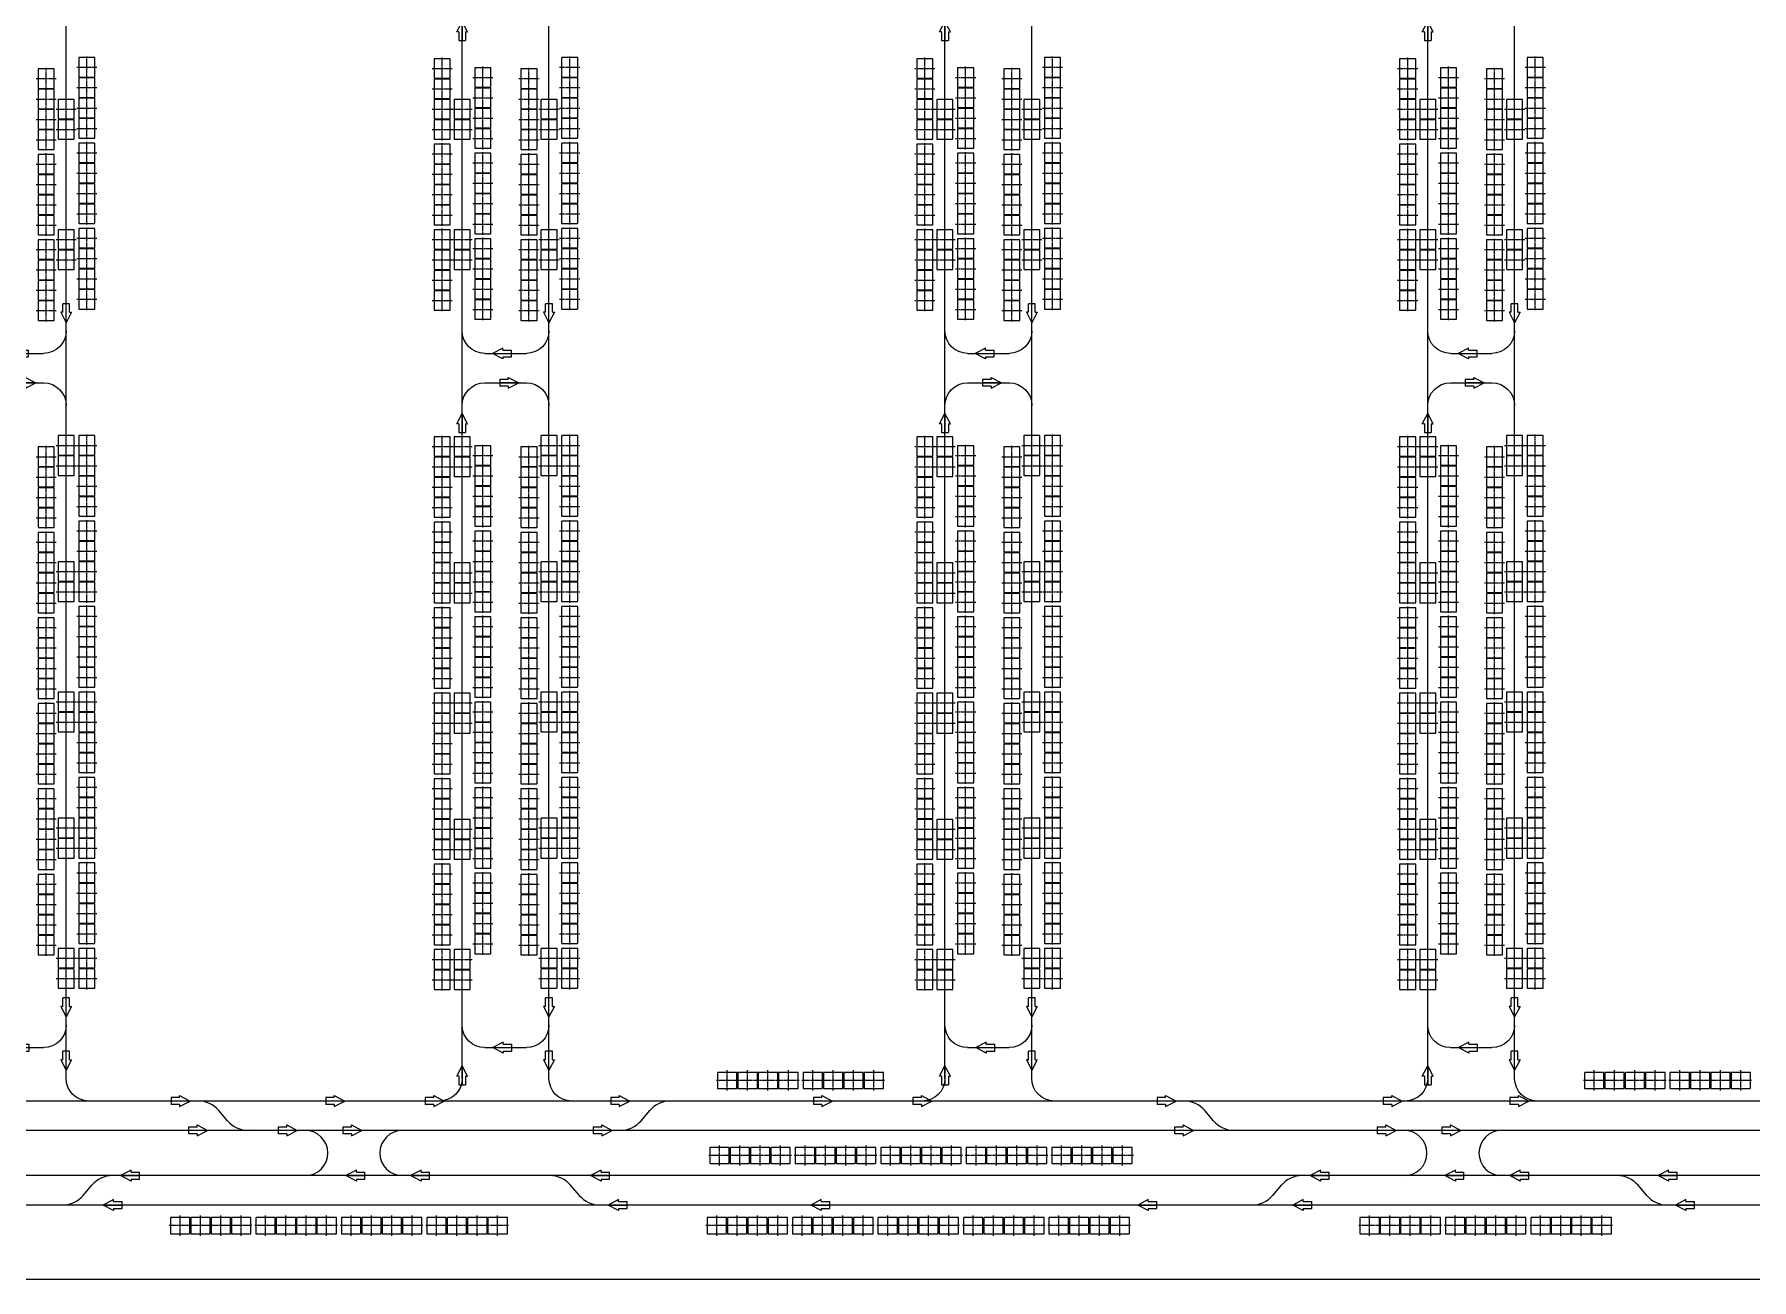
# Model space of a CAD drawing. Header units: millimetres. Extents: x -128 to 670218, y 27186 to 149492.
# Drawn here: x 561427 to 599390, y 27186 to 54722 of the extents above; entities that cross this region are included whole.
import ezdxf

# ---------------------------------------------------------------- set-up
doc = ezdxf.new("R2010")
doc.units = ezdxf.units.MM
doc.linetypes.add('AM_ISO08W050', pattern=[18, 12, -1.5, 3, -1.5])
doc.linetypes.add('XAT-M16_6F_EQ Layout_20211120$0$ACAD_ISO08W100', pattern=[36, 24, -3, 6, -3])
for name, color, linetype, lineweight in [('_CLINE', 4, 'XAT-M16_6F_EQ Layout_20211120$0$ACAD_ISO08W100', 9), ('DIRECT', 40, 'Continuous', 9), ('LINE_EQ', 4, 'AM_ISO08W050', 20), ('LINE_STB', 151, 'Continuous', 30)]:
    doc.layers.add(name, color=color, linetype=linetype, lineweight=lineweight)
doc.layers.add('Rail_H4822(Lower)', color=7, linetype='Continuous')

# ---------------------------------------------------------------- blocks, each defined once
blk = doc.blocks.new('*U3')
at = {"color": 0, "linetype": 'ByBlock'}
for p, q in [((-120, -230), (0, 0)), ((0, 0), (0, -420)), ((120, -230), (0, 0)), ((-75, -230), (-120, -230)), ((-75, -230), (-75, -420)), ((75, -230), (75, -420)), ((75, -230), (120, -230)), ((75, -420), (-75, -420))]:
    blk.add_line(p, q, dxfattribs=at)
blk = doc.blocks.new('A$C31676947')
at = {"layer": 'Rail_H4822(Lower)'}
for p, q in [((500, 47250), (500, 500)), ((2420, 47250), (2420, 500)), ((1000, 46570), (1920, 46570)), ((1000, 31870), (1920, 31870)), ((1000, 31220), (1920, 31220)), ((1000, 16520), (1920, 16520)), ((1000, 15870), (1920, 15870)), ((1000, 1180), (1920, 1180))]:
    blk.add_line(p, q, dxfattribs=at)
for centre, start, end in [((0, 47250), 0, 90), ((2920, 47250), 90, 180), ((1000, 46070), 90, 180), ((1920, 46070), 0, 90), ((1000, 32370), 180, 270), ((1920, 32370), 270, 0), ((1000, 30720), 90, 180), ((1920, 30720), 0, 90), ((0, 23700), 270, 0), ((2920, 23700), 180, 270), ((0, 21700), 0, 90), ((2920, 21700), 90, 180), ((1000, 17020), 180, 270), ((1920, 17020), 270, 0), ((1000, 15370), 90, 180), ((1920, 15370), 0, 90), ((1000, 1680), 180, 270), ((1920, 1680), 270, 0), ((0, 500), 270, 0), ((2920, 500), 180, 270)]:
    blk.add_arc(centre, 500, start, end, dxfattribs=at)
at = {"layer": 'DIRECT'}
for p, rotation in [((500, 46970), 180), ((1180, 46570), 89.99999999999999), ((500, 32550), 180), ((500, 23880), 180), ((500, 17200), 180), ((500, 1860), 180), ((1740, 1180), 270), ((500, 680), 180)]:
    blk.add_blockref('*U3', p, dxfattribs=dict(at, rotation=rotation))
for p in [(2420, 47070), (2420, 45890), (2420, 30540), (2420, 21520), (2420, 15190), (2420, 780)]:
    blk.add_blockref('*U3', p, dxfattribs=at)
at = {"layer": 'DIRECT', "lineweight": -2}
for p, rotation in [((1750, 31870), 270), ((1170, 31220), 89.99999999999999), ((1750, 16520), 270), ((1170, 15870), 89.99999999999999)]:
    blk.add_blockref('*U3', p, dxfattribs=dict(at, rotation=rotation))
blk = doc.blocks.new('*U590')
at = {"color": 0, "linetype": 'ByBlock'}
for p, q in [((-120, -230), (0, 0)), ((0, 0), (0, -420)), ((120, -230), (0, 0)), ((-75, -230), (-120, -230)), ((-75, -230), (-75, -420)), ((75, -230), (75, -420)), ((75, -230), (120, -230)), ((75, -420), (-75, -420))]:
    blk.add_line(p, q, dxfattribs=at)
blk = doc.blocks.new('*U529')
at = {"color": 0, "linetype": 'ByBlock'}
for p, q in [((-120, -230), (0, 0)), ((0, 0), (0, -420)), ((120, -230), (0, 0)), ((-75, -230), (-120, -230)), ((-75, -230), (-75, -420)), ((75, -230), (75, -420)), ((75, -230), (120, -230)), ((75, -420), (-75, -420))]:
    blk.add_line(p, q, dxfattribs=at)
blk = doc.blocks.new('*U530')
at = {"color": 0, "linetype": 'ByBlock'}
for p, q in [((-120, -230), (0, 0)), ((0, 0), (0, -420)), ((120, -230), (0, 0)), ((-75, -230), (-120, -230)), ((-75, -230), (-75, -420)), ((75, -230), (75, -420)), ((75, -230), (120, -230)), ((75, -420), (-75, -420))]:
    blk.add_line(p, q, dxfattribs=at)
blk = doc.blocks.new('*U531')
at = {"color": 0, "linetype": 'ByBlock'}
for p, q in [((-120, -230), (0, 0)), ((0, 0), (0, -420)), ((120, -230), (0, 0)), ((-75, -230), (-120, -230)), ((-75, -230), (-75, -420)), ((75, -230), (75, -420)), ((75, -230), (120, -230)), ((75, -420), (-75, -420))]:
    blk.add_line(p, q, dxfattribs=at)
blk = doc.blocks.new('*U532')
at = {"color": 0, "linetype": 'ByBlock'}
for p, q in [((-120, -230), (0, 0)), ((0, 0), (0, -420)), ((120, -230), (0, 0)), ((-75, -230), (-120, -230)), ((-75, -230), (-75, -420)), ((75, -230), (75, -420)), ((75, -230), (120, -230)), ((75, -420), (-75, -420))]:
    blk.add_line(p, q, dxfattribs=at)
blk = doc.blocks.new('*U483')
at = {"color": 0, "linetype": 'ByBlock'}
for p, q in [((-120, -230), (0, 0)), ((0, 0), (0, -420)), ((120, -230), (0, 0)), ((-75, -230), (-120, -230)), ((-75, -230), (-75, -420)), ((75, -230), (75, -420)), ((75, -230), (120, -230)), ((75, -420), (-75, -420))]:
    blk.add_line(p, q, dxfattribs=at)
blk = doc.blocks.new('*U484')
at = {"color": 0, "linetype": 'ByBlock'}
for p, q in [((-120, -230), (0, 0)), ((0, 0), (0, -420)), ((120, -230), (0, 0)), ((-75, -230), (-120, -230)), ((-75, -230), (-75, -420)), ((75, -230), (75, -420)), ((75, -230), (120, -230)), ((75, -420), (-75, -420))]:
    blk.add_line(p, q, dxfattribs=at)
blk = doc.blocks.new('*U485')
at = {"color": 0, "linetype": 'ByBlock'}
for p, q in [((-120, -230), (0, 0)), ((0, 0), (0, -420)), ((120, -230), (0, 0)), ((-75, -230), (-120, -230)), ((-75, -230), (-75, -420)), ((75, -230), (75, -420)), ((75, -230), (120, -230)), ((75, -420), (-75, -420))]:
    blk.add_line(p, q, dxfattribs=at)
blk = doc.blocks.new('*U486')
at = {"color": 0, "linetype": 'ByBlock'}
for p, q in [((-120, -230), (0, 0)), ((0, 0), (0, -420)), ((120, -230), (0, 0)), ((-75, -230), (-120, -230)), ((-75, -230), (-75, -420)), ((75, -230), (75, -420)), ((75, -230), (120, -230)), ((75, -420), (-75, -420))]:
    blk.add_line(p, q, dxfattribs=at)
blk = doc.blocks.new('*U425')
at = {"color": 0, "linetype": 'ByBlock'}
for p, q in [((-120, -230), (0, 0)), ((0, 0), (0, -420)), ((120, -230), (0, 0)), ((-75, -230), (-120, -230)), ((-75, -230), (-75, -420)), ((75, -230), (75, -420)), ((75, -230), (120, -230)), ((75, -420), (-75, -420))]:
    blk.add_line(p, q, dxfattribs=at)
blk = doc.blocks.new('*U793')
at = {"color": 0, "linetype": 'ByBlock'}
for p, q in [((-120, -230), (0, 0)), ((0, 0), (0, -420)), ((120, -230), (0, 0)), ((-75, -230), (-120, -230)), ((-75, -230), (-75, -420)), ((75, -230), (75, -420)), ((75, -230), (120, -230)), ((75, -420), (-75, -420))]:
    blk.add_line(p, q, dxfattribs=at)
blk = doc.blocks.new('*U759')
at = {"color": 0, "linetype": 'ByBlock'}
for p, q in [((-120, -230), (0, 0)), ((0, 0), (0, -420)), ((120, -230), (0, 0)), ((-75, -230), (-120, -230)), ((-75, -230), (-75, -420)), ((75, -230), (75, -420)), ((75, -230), (120, -230)), ((75, -420), (-75, -420))]:
    blk.add_line(p, q, dxfattribs=at)
blk = doc.blocks.new('*U761')
at = {"color": 0, "linetype": 'ByBlock'}
for p, q in [((-120, -230), (0, 0)), ((0, 0), (0, -420)), ((120, -230), (0, 0)), ((-75, -230), (-120, -230)), ((-75, -230), (-75, -420)), ((75, -230), (75, -420)), ((75, -230), (120, -230)), ((75, -420), (-75, -420))]:
    blk.add_line(p, q, dxfattribs=at)
blk = doc.blocks.new('*U654')
at = {"color": 0, "linetype": 'ByBlock'}
for p, q in [((-120, -230), (0, 0)), ((0, 0), (0, -420)), ((120, -230), (0, 0)), ((-75, -230), (-120, -230)), ((-75, -230), (-75, -420)), ((75, -230), (75, -420)), ((75, -230), (120, -230)), ((75, -420), (-75, -420))]:
    blk.add_line(p, q, dxfattribs=at)
blk = doc.blocks.new('*U656')
at = {"color": 0, "linetype": 'ByBlock'}
for p, q in [((-120, -230), (0, 0)), ((0, 0), (0, -420)), ((120, -230), (0, 0)), ((-75, -230), (-120, -230)), ((-75, -230), (-75, -420)), ((75, -230), (75, -420)), ((75, -230), (120, -230)), ((75, -420), (-75, -420))]:
    blk.add_line(p, q, dxfattribs=at)
blk = doc.blocks.new('*U283')
at = {"color": 0, "linetype": 'ByBlock'}
for p, q in [((-120, -230), (0, 0)), ((0, 0), (0, -420)), ((120, -230), (0, 0)), ((-75, -230), (-120, -230)), ((-75, -230), (-75, -420)), ((75, -230), (75, -420)), ((75, -230), (120, -230)), ((75, -420), (-75, -420))]:
    blk.add_line(p, q, dxfattribs=at)
blk = doc.blocks.new('*U284')
at = {"color": 0, "linetype": 'ByBlock'}
for p, q in [((-120, -230), (0, 0)), ((0, 0), (0, -420)), ((120, -230), (0, 0)), ((-75, -230), (-120, -230)), ((-75, -230), (-75, -420)), ((75, -230), (75, -420)), ((75, -230), (120, -230)), ((75, -420), (-75, -420))]:
    blk.add_line(p, q, dxfattribs=at)
blk = doc.blocks.new('*U234')
at = {"color": 0, "linetype": 'ByBlock'}
for p, q in [((-120, -230), (0, 0)), ((0, 0), (0, -420)), ((120, -230), (0, 0)), ((-75, -230), (-120, -230)), ((-75, -230), (-75, -420)), ((75, -230), (75, -420)), ((75, -230), (120, -230)), ((75, -420), (-75, -420))]:
    blk.add_line(p, q, dxfattribs=at)
blk = doc.blocks.new('*U235')
at = {"color": 0, "linetype": 'ByBlock'}
for p, q in [((-120, -230), (0, 0)), ((0, 0), (0, -420)), ((120, -230), (0, 0)), ((-75, -230), (-120, -230)), ((-75, -230), (-75, -420)), ((75, -230), (75, -420)), ((75, -230), (120, -230)), ((75, -420), (-75, -420))]:
    blk.add_line(p, q, dxfattribs=at)
blk = doc.blocks.new('*U236')
at = {"color": 0, "linetype": 'ByBlock'}
for p, q in [((-120, -230), (0, 0)), ((0, 0), (0, -420)), ((120, -230), (0, 0)), ((-75, -230), (-120, -230)), ((-75, -230), (-75, -420)), ((75, -230), (75, -420)), ((75, -230), (120, -230)), ((75, -420), (-75, -420))]:
    blk.add_line(p, q, dxfattribs=at)
blk = doc.blocks.new('*U237')
at = {"color": 0, "linetype": 'ByBlock'}
for p, q in [((-120, -230), (0, 0)), ((0, 0), (0, -420)), ((120, -230), (0, 0)), ((-75, -230), (-120, -230)), ((-75, -230), (-75, -420)), ((75, -230), (75, -420)), ((75, -230), (120, -230)), ((75, -420), (-75, -420))]:
    blk.add_line(p, q, dxfattribs=at)
blk = doc.blocks.new('*U238')
at = {"color": 0, "linetype": 'ByBlock'}
for p, q in [((-120, -230), (0, 0)), ((0, 0), (0, -420)), ((120, -230), (0, 0)), ((-75, -230), (-120, -230)), ((-75, -230), (-75, -420)), ((75, -230), (75, -420)), ((75, -230), (120, -230)), ((75, -420), (-75, -420))]:
    blk.add_line(p, q, dxfattribs=at)
blk = doc.blocks.new('*U239')
at = {"color": 0, "linetype": 'ByBlock'}
for p, q in [((-120, -230), (0, 0)), ((0, 0), (0, -420)), ((120, -230), (0, 0)), ((-75, -230), (-120, -230)), ((-75, -230), (-75, -420)), ((75, -230), (75, -420)), ((75, -230), (120, -230)), ((75, -420), (-75, -420))]:
    blk.add_line(p, q, dxfattribs=at)
blk = doc.blocks.new('*U240')
at = {"color": 0, "linetype": 'ByBlock'}
for p, q in [((-120, -230), (0, 0)), ((0, 0), (0, -420)), ((120, -230), (0, 0)), ((-75, -230), (-120, -230)), ((-75, -230), (-75, -420)), ((75, -230), (75, -420)), ((75, -230), (120, -230)), ((75, -420), (-75, -420))]:
    blk.add_line(p, q, dxfattribs=at)
blk = doc.blocks.new('*U241')
at = {"color": 0, "linetype": 'ByBlock'}
for p, q in [((-120, -230), (0, 0)), ((0, 0), (0, -420)), ((120, -230), (0, 0)), ((-75, -230), (-120, -230)), ((-75, -230), (-75, -420)), ((75, -230), (75, -420)), ((75, -230), (120, -230)), ((75, -420), (-75, -420))]:
    blk.add_line(p, q, dxfattribs=at)
blk = doc.blocks.new('*U242')
at = {"color": 0, "linetype": 'ByBlock'}
for p, q in [((-120, -230), (0, 0)), ((0, 0), (0, -420)), ((120, -230), (0, 0)), ((-75, -230), (-120, -230)), ((-75, -230), (-75, -420)), ((75, -230), (75, -420)), ((75, -230), (120, -230)), ((75, -420), (-75, -420))]:
    blk.add_line(p, q, dxfattribs=at)
blk = doc.blocks.new('*U243')
at = {"color": 0, "linetype": 'ByBlock'}
for p, q in [((-120, -230), (0, 0)), ((0, 0), (0, -420)), ((120, -230), (0, 0)), ((-75, -230), (-120, -230)), ((-75, -230), (-75, -420)), ((75, -230), (75, -420)), ((75, -230), (120, -230)), ((75, -420), (-75, -420))]:
    blk.add_line(p, q, dxfattribs=at)
blk = doc.blocks.new('*U244')
at = {"color": 0, "linetype": 'ByBlock'}
for p, q in [((-120, -230), (0, 0)), ((0, 0), (0, -420)), ((120, -230), (0, 0)), ((-75, -230), (-120, -230)), ((-75, -230), (-75, -420)), ((75, -230), (75, -420)), ((75, -230), (120, -230)), ((75, -420), (-75, -420))]:
    blk.add_line(p, q, dxfattribs=at)
blk = doc.blocks.new('*U245')
at = {"color": 0, "linetype": 'ByBlock'}
for p, q in [((-120, -230), (0, 0)), ((0, 0), (0, -420)), ((120, -230), (0, 0)), ((-75, -230), (-120, -230)), ((-75, -230), (-75, -420)), ((75, -230), (75, -420)), ((75, -230), (120, -230)), ((75, -420), (-75, -420))]:
    blk.add_line(p, q, dxfattribs=at)
blk = doc.blocks.new('*U43')
at = {"color": 0, "linetype": 'ByBlock'}
for p, q in [((-120, -230), (0, 0)), ((0, 0), (0, -420)), ((120, -230), (0, 0)), ((-75, -230), (-120, -230)), ((-75, -230), (-75, -420)), ((75, -230), (75, -420)), ((75, -230), (120, -230)), ((75, -420), (-75, -420))]:
    blk.add_line(p, q, dxfattribs=at)
blk = doc.blocks.new('XAT-M16_6F_EQ Layout_20211120$0$EG-12_FOUP_(01)-pv')
at = {"layer": '_CLINE'}
for p, q in [((0, 211), (0, -235)), ((-239, -12), (239, -12))]:
    blk.add_line(p, q, dxfattribs=at)
at = {"layer": 'LINE_EQ'}
blk.add_lwpolyline([(-215, 166), (-215, -190), (215, -190), (215, 166)], close=True, dxfattribs=at)

msp = doc.modelspace()

# ---------------------------------------------------------------- linework, layer by layer
msp.add_lwpolyline([(545048, 79986), (609326, 79986), (609326, 27186), (545048, 27186)], close=True)
at = {"layer": 'Rail_H4822(Lower)'}
for p, q in [((667388, 31136), (472028, 31136)), ((565698, 30698), (565506, 30925)), ((574839, 30698), (575031, 30925)), ((587494, 30698), (587302, 30925)), ((668038, 30486), (471361, 30486)), ((665226, 29486), (471361, 29486)), ((562506, 29048), (562698, 29275)), ((573475, 29048), (573283, 29275)), ((588802, 29048), (588994, 29275)), ((597071, 29048), (596879, 29275)), ((669038, 28836), (475728, 28836))]:
    msp.add_line(p, q, dxfattribs=at)
for centre, radius, start, end in [((565048, 30536), 600, 40.3016, 90), ((575488, 30536), 600, 90, 139.6984), ((586844, 30536), 600, 40.3016, 90), ((566155, 31086), 600, 220.3016, 270), ((567415, 29986), 500, 270, 90), ((569565, 29986), 500, 90, 270), ((574381, 31086), 600, 270, 319.6984), ((587951, 31086), 600, 220.3016, 270), ((591711, 29986), 500, 270, 90), ((593861, 29986), 500, 90, 270), ((563155, 28886), 600, 90, 139.6984), ((572825, 28886), 600, 40.3016, 90), ((589451, 28886), 600, 90, 139.6984), ((596421, 28886), 600, 40.3016, 90), ((562048, 29437), 600, 270, 319.6984), ((573932, 29437), 600, 220.3016, 270), ((588344, 29437), 600, 270, 319.6984), ((597528, 29437), 600, 220.3016, 270)]:
    msp.add_arc(centre, radius, start, end, dxfattribs=at)

# ---------------------------------------------------------------- block references
at = {"layer": 'LINE_EQ', "rotation": 89.99999999999999}
for p in [(562119, 53067), (570872, 53067), (572792, 53067), (581545, 53067), (583465, 53067), (592218, 53067), (594138, 53067), (562119, 52617), (570872, 52617), (572792, 52617), (581545, 52617), (583465, 52617), (592218, 52617), (594138, 52617), (562119, 50187), (570872, 50187), (572792, 50187), (581545, 50187), (583465, 50187), (592218, 50187), (594138, 50187), (562119, 49737), (570872, 49737), (572792, 49737), (581545, 49737), (583465, 49737), (592218, 49737), (594138, 49737), (562119, 45634), (570872, 45608), (572792, 45634), (581545, 45608), (583465, 45634), (592218, 45608), (594138, 45634), (562119, 45184), (570872, 45158), (572792, 45184), (581545, 45158), (583465, 45184), (592218, 45158), (594138, 45184), (562119, 42844), (570872, 42818), (572792, 42844), (581545, 42818), (583465, 42844), (592218, 42818), (594138, 42844), (562119, 42394), (570872, 42368), (572792, 42394), (581545, 42368), (583465, 42394), (592218, 42368), (594138, 42394), (562119, 39964), (570872, 39938), (572792, 39964), (581545, 39938), (583465, 39964), (592218, 39938), (594138, 39964), (562119, 39514), (570872, 39488), (572792, 39514), (581545, 39488), (583465, 39514), (592218, 39488), (594138, 39514), (562119, 37174), (570872, 37148), (572792, 37174), (581545, 37148), (583465, 37174), (592218, 37148), (594138, 37174), (562119, 36724), (570872, 36698), (572792, 36724), (581545, 36698), (583465, 36724), (592218, 36698), (594138, 36724), (562119, 34294), (570872, 34268), (572792, 34294), (581545, 34268), (583465, 34294), (592218, 34268), (594138, 34294), (562119, 33844), (570872, 33818), (572792, 33844), (581545, 33818), (583465, 33844), (592218, 33818), (594138, 33844)]:
    msp.add_blockref('XAT-M16_6F_EQ Layout_20211120$0$EG-12_FOUP_(01)-pv', p, dxfattribs=at)
at = {"layer": 'LINE_STB'}
for p, rotation in [((561676, 53742), 89.99999999999999), ((562576, 53993), 89.99999999999999), ((570429, 53967), 89.99999999999999), ((571329, 53768), 89.99999999999999), ((572349, 53742), 89.99999999999999), ((573249, 53993), 89.99999999999999), ((581102, 53967), 89.99999999999999), ((582002, 53768), 89.99999999999999), ((583022, 53742), 89.99999999999999), ((583922, 53993), 89.99999999999999), ((591775, 53967), 89.99999999999999), ((592675, 53768), 89.99999999999999), ((593695, 53742), 89.99999999999999), ((594595, 53993), 89.99999999999999), ((561676, 53292), 89.99999999999999), ((562576, 53543), 89.99999999999999), ((570429, 53517), 89.99999999999999), ((571329, 53318), 89.99999999999999), ((572349, 53292), 89.99999999999999), ((573249, 53543), 89.99999999999999), ((581102, 53517), 89.99999999999999), ((582002, 53318), 89.99999999999999), ((583022, 53292), 89.99999999999999), ((583922, 53543), 89.99999999999999), ((591775, 53517), 89.99999999999999), ((592675, 53318), 89.99999999999999), ((593695, 53292), 89.99999999999999), ((594595, 53543), 89.99999999999999), ((562576, 53093), 89.99999999999999), ((570429, 53067), 89.99999999999999), ((573249, 53093), 89.99999999999999), ((581102, 53067), 89.99999999999999), ((583922, 53093), 89.99999999999999), ((591775, 53067), 89.99999999999999), ((594595, 53093), 89.99999999999999), ((561676, 52842), 89.99999999999999), ((562576, 52643), 89.99999999999999), ((570429, 52617), 89.99999999999999), ((571329, 52868), 89.99999999999999), ((572349, 52842), 89.99999999999999), ((573249, 52643), 89.99999999999999), ((581102, 52617), 89.99999999999999), ((582002, 52868), 89.99999999999999), ((583022, 52842), 89.99999999999999), ((583922, 52643), 89.99999999999999), ((591775, 52617), 89.99999999999999), ((592675, 52868), 89.99999999999999), ((593695, 52842), 89.99999999999999), ((594595, 52643), 89.99999999999999), ((561676, 52392), 89.99999999999999), ((571329, 52418), 89.99999999999999), ((572349, 52392), 89.99999999999999), ((582002, 52418), 89.99999999999999), ((583022, 52392), 89.99999999999999), ((592675, 52418), 89.99999999999999), ((593695, 52392), 89.99999999999999), ((561676, 51852), 89.99999999999999), ((562576, 52103), 89.99999999999999), ((570429, 52077), 89.99999999999999), ((571329, 51878), 89.99999999999999), ((572349, 51852), 89.99999999999999), ((573249, 52103), 89.99999999999999), ((581102, 52077), 89.99999999999999), ((582002, 51878), 89.99999999999999), ((583022, 51852), 89.99999999999999), ((583922, 52103), 89.99999999999999), ((591775, 52077), 89.99999999999999), ((592675, 51878), 89.99999999999999), ((593695, 51852), 89.99999999999999), ((594595, 52103), 89.99999999999999), ((561676, 51402), 89.99999999999999), ((562576, 51653), 89.99999999999999), ((570429, 51627), 89.99999999999999), ((571329, 51428), 89.99999999999999), ((572349, 51402), 89.99999999999999), ((573249, 51653), 89.99999999999999), ((581102, 51627), 89.99999999999999), ((582002, 51428), 89.99999999999999), ((583022, 51402), 89.99999999999999), ((583922, 51653), 89.99999999999999), ((591775, 51627), 89.99999999999999), ((592675, 51428), 89.99999999999999), ((593695, 51402), 89.99999999999999), ((594595, 51653), 89.99999999999999), ((562576, 51203), 89.99999999999999), ((570429, 51177), 89.99999999999999), ((573249, 51203), 89.99999999999999), ((581102, 51177), 89.99999999999999), ((583922, 51203), 89.99999999999999), ((591775, 51177), 89.99999999999999), ((594595, 51203), 89.99999999999999), ((561676, 50952), 89.99999999999999), ((562576, 50753), 89.99999999999999), ((570429, 50727), 89.99999999999999), ((571329, 50978), 89.99999999999999), ((572349, 50952), 89.99999999999999), ((573249, 50753), 89.99999999999999), ((581102, 50727), 89.99999999999999), ((582002, 50978), 89.99999999999999), ((583022, 50952), 89.99999999999999), ((583922, 50753), 89.99999999999999), ((591775, 50727), 89.99999999999999), ((592675, 50978), 89.99999999999999), ((593695, 50952), 89.99999999999999), ((594595, 50753), 89.99999999999999), ((561676, 50502), 89.99999999999999), ((571329, 50528), 89.99999999999999), ((572349, 50502), 89.99999999999999), ((582002, 50528), 89.99999999999999), ((583022, 50502), 89.99999999999999), ((592675, 50528), 89.99999999999999), ((593695, 50502), 89.99999999999999), ((561676, 49962), 89.99999999999999), ((562576, 50213), 89.99999999999999), ((570429, 50187), 89.99999999999999), ((571329, 49988), 89.99999999999999), ((572349, 49962), 89.99999999999999), ((573249, 50213), 89.99999999999999), ((581102, 50187), 89.99999999999999), ((582002, 49988), 89.99999999999999), ((583022, 49962), 89.99999999999999), ((583922, 50213), 89.99999999999999), ((591775, 50187), 89.99999999999999), ((592675, 49988), 89.99999999999999), ((593695, 49962), 89.99999999999999), ((594595, 50213), 89.99999999999999), ((561676, 49512), 89.99999999999999), ((562576, 49763), 89.99999999999999), ((570429, 49737), 89.99999999999999), ((571329, 49538), 89.99999999999999), ((572349, 49512), 89.99999999999999), ((573249, 49763), 89.99999999999999), ((581102, 49737), 89.99999999999999), ((582002, 49538), 89.99999999999999), ((583022, 49512), 89.99999999999999), ((583922, 49763), 89.99999999999999), ((591775, 49737), 89.99999999999999), ((592675, 49538), 89.99999999999999), ((593695, 49512), 89.99999999999999), ((594595, 49763), 89.99999999999999), ((562576, 49313), 89.99999999999999), ((570429, 49287), 89.99999999999999), ((573249, 49313), 89.99999999999999), ((581102, 49287), 89.99999999999999), ((583922, 49313), 89.99999999999999), ((591775, 49287), 89.99999999999999), ((594595, 49313), 89.99999999999999), ((561676, 49062), 89.99999999999999), ((562576, 48863), 89.99999999999999), ((570429, 48837), 89.99999999999999), ((571329, 49088), 89.99999999999999), ((572349, 49062), 89.99999999999999), ((573249, 48863), 89.99999999999999), ((581102, 48837), 89.99999999999999), ((582002, 49088), 89.99999999999999), ((583022, 49062), 89.99999999999999), ((583922, 48863), 89.99999999999999), ((591775, 48837), 89.99999999999999), ((592675, 49088), 89.99999999999999), ((593695, 49062), 89.99999999999999), ((594595, 48863), 89.99999999999999), ((561676, 48612), 89.99999999999999), ((571329, 48638), 89.99999999999999), ((572349, 48612), 89.99999999999999), ((582002, 48638), 89.99999999999999), ((583022, 48612), 89.99999999999999), ((592675, 48638), 89.99999999999999), ((593695, 48612), 89.99999999999999), ((561676, 45383), 89.99999999999999), ((562576, 45634), 89.99999999999999), ((570429, 45608), 89.99999999999999), ((571329, 45409), 89.99999999999999), ((572349, 45383), 89.99999999999999), ((573249, 45634), 89.99999999999999), ((581102, 45608), 89.99999999999999), ((582002, 45409), 89.99999999999999), ((583022, 45383), 89.99999999999999), ((583922, 45634), 89.99999999999999), ((591775, 45608), 89.99999999999999), ((592675, 45409), 89.99999999999999), ((593695, 45383), 89.99999999999999), ((594595, 45634), 89.99999999999999), ((562576, 45184), 89.99999999999999), ((570429, 45158), 89.99999999999999), ((571329, 44959), 89.99999999999999), ((573249, 45184), 89.99999999999999), ((581102, 45158), 89.99999999999999), ((582002, 44959), 89.99999999999999), ((583922, 45184), 89.99999999999999), ((591775, 45158), 89.99999999999999), ((592675, 44959), 89.99999999999999), ((594595, 45184), 89.99999999999999), ((561676, 44933), 89.99999999999999), ((562576, 44734), 89.99999999999999), ((570429, 44708), 89.99999999999999), ((572349, 44933), 89.99999999999999), ((573249, 44734), 89.99999999999999), ((581102, 44708), 89.99999999999999), ((583022, 44933), 89.99999999999999), ((583922, 44734), 89.99999999999999), ((591775, 44708), 89.99999999999999), ((593695, 44933), 89.99999999999999), ((594595, 44734), 89.99999999999999), ((561676, 44483), 89.99999999999999), ((562576, 44284), 89.99999999999999), ((570429, 44258), 89.99999999999999), ((571329, 44509), 89.99999999999999), ((572349, 44483), 89.99999999999999), ((573249, 44284), 89.99999999999999), ((581102, 44258), 89.99999999999999), ((582002, 44509), 89.99999999999999), ((583022, 44483), 89.99999999999999), ((583922, 44284), 89.99999999999999), ((591775, 44258), 89.99999999999999), ((592675, 44509), 89.99999999999999), ((593695, 44483), 89.99999999999999), ((594595, 44284), 89.99999999999999), ((561676, 44033), 89.99999999999999), ((571329, 44059), 89.99999999999999), ((572349, 44033), 89.99999999999999), ((582002, 44059), 89.99999999999999), ((583022, 44033), 89.99999999999999), ((592675, 44059), 89.99999999999999), ((593695, 44033), 89.99999999999999), ((561676, 43493), 89.99999999999999), ((562576, 43744), 89.99999999999999), ((570429, 43718), 89.99999999999999), ((571329, 43519), 89.99999999999999), ((572349, 43493), 89.99999999999999), ((573249, 43744), 89.99999999999999), ((581102, 43718), 89.99999999999999), ((582002, 43519), 89.99999999999999), ((583022, 43493), 89.99999999999999), ((583922, 43744), 89.99999999999999), ((591775, 43718), 89.99999999999999), ((592675, 43519), 89.99999999999999), ((593695, 43493), 89.99999999999999), ((594595, 43744), 89.99999999999999), ((561676, 43043), 89.99999999999999), ((562576, 43294), 89.99999999999999), ((570429, 43268), 89.99999999999999), ((571329, 43069), 89.99999999999999), ((572349, 43043), 89.99999999999999), ((573249, 43294), 89.99999999999999), ((581102, 43268), 89.99999999999999), ((582002, 43069), 89.99999999999999), ((583022, 43043), 89.99999999999999), ((583922, 43294), 89.99999999999999), ((591775, 43268), 89.99999999999999), ((592675, 43069), 89.99999999999999), ((593695, 43043), 89.99999999999999), ((594595, 43294), 89.99999999999999), ((562576, 42844), 89.99999999999999), ((570429, 42818), 89.99999999999999), ((573249, 42844), 89.99999999999999), ((581102, 42818), 89.99999999999999), ((583922, 42844), 89.99999999999999), ((591775, 42818), 89.99999999999999), ((594595, 42844), 89.99999999999999), ((561676, 42593), 89.99999999999999), ((562576, 42394), 89.99999999999999), ((570429, 42368), 89.99999999999999), ((571329, 42619), 89.99999999999999), ((572349, 42593), 89.99999999999999), ((573249, 42394), 89.99999999999999), ((581102, 42368), 89.99999999999999), ((582002, 42619), 89.99999999999999), ((583022, 42593), 89.99999999999999), ((583922, 42394), 89.99999999999999), ((591775, 42368), 89.99999999999999), ((592675, 42619), 89.99999999999999), ((593695, 42593), 89.99999999999999), ((594595, 42394), 89.99999999999999), ((561676, 42143), 89.99999999999999), ((571329, 42169), 89.99999999999999), ((572349, 42143), 89.99999999999999), ((582002, 42169), 89.99999999999999), ((583022, 42143), 89.99999999999999), ((592675, 42169), 89.99999999999999), ((593695, 42143), 89.99999999999999), ((561676, 41603), 89.99999999999999), ((562576, 41854), 89.99999999999999), ((570429, 41828), 89.99999999999999), ((571329, 41629), 89.99999999999999), ((572349, 41603), 89.99999999999999), ((573249, 41854), 89.99999999999999), ((581102, 41828), 89.99999999999999), ((582002, 41629), 89.99999999999999), ((583022, 41603), 89.99999999999999), ((583922, 41854), 89.99999999999999), ((591775, 41828), 89.99999999999999), ((592675, 41629), 89.99999999999999), ((593695, 41603), 89.99999999999999), ((594595, 41854), 89.99999999999999), ((561676, 41153), 89.99999999999999), ((562576, 41404), 89.99999999999999), ((570429, 41378), 89.99999999999999), ((571329, 41179), 89.99999999999999), ((572349, 41153), 89.99999999999999), ((573249, 41404), 89.99999999999999), ((581102, 41378), 89.99999999999999), ((582002, 41179), 89.99999999999999), ((583022, 41153), 89.99999999999999), ((583922, 41404), 89.99999999999999), ((591775, 41378), 89.99999999999999), ((592675, 41179), 89.99999999999999), ((593695, 41153), 89.99999999999999), ((594595, 41404), 89.99999999999999), ((562576, 40954), 89.99999999999999), ((570429, 40928), 89.99999999999999), ((573249, 40954), 89.99999999999999), ((581102, 40928), 89.99999999999999), ((583922, 40954), 89.99999999999999), ((591775, 40928), 89.99999999999999), ((594595, 40954), 89.99999999999999), ((561676, 40703), 89.99999999999999), ((562576, 40504), 89.99999999999999), ((570429, 40478), 89.99999999999999), ((571329, 40729), 89.99999999999999), ((572349, 40703), 89.99999999999999), ((573249, 40504), 89.99999999999999), ((581102, 40478), 89.99999999999999), ((582002, 40729), 89.99999999999999), ((583022, 40703), 89.99999999999999), ((583922, 40504), 89.99999999999999), ((591775, 40478), 89.99999999999999), ((592675, 40729), 89.99999999999999), ((593695, 40703), 89.99999999999999), ((594595, 40504), 89.99999999999999), ((561676, 40253), 89.99999999999999), ((571329, 40279), 89.99999999999999), ((572349, 40253), 89.99999999999999), ((582002, 40279), 89.99999999999999), ((583022, 40253), 89.99999999999999), ((592675, 40279), 89.99999999999999), ((593695, 40253), 89.99999999999999), ((561676, 39713), 89.99999999999999), ((562576, 39964), 89.99999999999999), ((570429, 39938), 89.99999999999999), ((571329, 39739), 89.99999999999999), ((572349, 39713), 89.99999999999999), ((573249, 39964), 89.99999999999999), ((581102, 39938), 89.99999999999999), ((582002, 39739), 89.99999999999999), ((583022, 39713), 89.99999999999999), ((583922, 39964), 89.99999999999999), ((591775, 39938), 89.99999999999999), ((592675, 39739), 89.99999999999999), ((593695, 39713), 89.99999999999999), ((594595, 39964), 89.99999999999999), ((561676, 39263), 89.99999999999999), ((562576, 39514), 89.99999999999999), ((570429, 39488), 89.99999999999999), ((571329, 39289), 89.99999999999999), ((572349, 39263), 89.99999999999999), ((573249, 39514), 89.99999999999999), ((581102, 39488), 89.99999999999999), ((582002, 39289), 89.99999999999999), ((583022, 39263), 89.99999999999999), ((583922, 39514), 89.99999999999999), ((591775, 39488), 89.99999999999999), ((592675, 39289), 89.99999999999999), ((593695, 39263), 89.99999999999999), ((594595, 39514), 89.99999999999999), ((562576, 39064), 89.99999999999999), ((570429, 39038), 89.99999999999999), ((573249, 39064), 89.99999999999999), ((581102, 39038), 89.99999999999999), ((583922, 39064), 89.99999999999999), ((591775, 39038), 89.99999999999999), ((594595, 39064), 89.99999999999999), ((561676, 38813), 89.99999999999999), ((562576, 38614), 89.99999999999999), ((570429, 38588), 89.99999999999999), ((571329, 38839), 89.99999999999999), ((572349, 38813), 89.99999999999999), ((573249, 38614), 89.99999999999999), ((581102, 38588), 89.99999999999999), ((582002, 38839), 89.99999999999999), ((583022, 38813), 89.99999999999999), ((583922, 38614), 89.99999999999999), ((591775, 38588), 89.99999999999999), ((592675, 38839), 89.99999999999999), ((593695, 38813), 89.99999999999999), ((594595, 38614), 89.99999999999999), ((561676, 38363), 89.99999999999999), ((571329, 38389), 89.99999999999999), ((572349, 38363), 89.99999999999999), ((582002, 38389), 89.99999999999999), ((583022, 38363), 89.99999999999999), ((592675, 38389), 89.99999999999999), ((593695, 38363), 89.99999999999999), ((561676, 37823), 89.99999999999999), ((562576, 38074), 89.99999999999999), ((570429, 38048), 89.99999999999999), ((571329, 37849), 89.99999999999999), ((572349, 37823), 89.99999999999999), ((573249, 38074), 89.99999999999999), ((581102, 38048), 89.99999999999999), ((582002, 37849), 89.99999999999999), ((583022, 37823), 89.99999999999999), ((583922, 38074), 89.99999999999999), ((591775, 38048), 89.99999999999999), ((592675, 37849), 89.99999999999999), ((593695, 37823), 89.99999999999999), ((594595, 38074), 89.99999999999999), ((561676, 37373), 89.99999999999999), ((562576, 37624), 89.99999999999999), ((570429, 37598), 89.99999999999999), ((571329, 37399), 89.99999999999999), ((572349, 37373), 89.99999999999999), ((573249, 37624), 89.99999999999999), ((581102, 37598), 89.99999999999999), ((582002, 37399), 89.99999999999999), ((583022, 37373), 89.99999999999999), ((583922, 37624), 89.99999999999999), ((591775, 37598), 89.99999999999999), ((592675, 37399), 89.99999999999999), ((593695, 37373), 89.99999999999999), ((594595, 37624), 89.99999999999999), ((562576, 37174), 89.99999999999999), ((570429, 37148), 89.99999999999999), ((573249, 37174), 89.99999999999999), ((581102, 37148), 89.99999999999999), ((583922, 37174), 89.99999999999999), ((591775, 37148), 89.99999999999999), ((594595, 37174), 89.99999999999999), ((561676, 36923), 89.99999999999999), ((562576, 36724), 89.99999999999999), ((570429, 36698), 89.99999999999999), ((571329, 36949), 89.99999999999999), ((572349, 36923), 89.99999999999999), ((573249, 36724), 89.99999999999999), ((581102, 36698), 89.99999999999999), ((582002, 36949), 89.99999999999999), ((583022, 36923), 89.99999999999999), ((583922, 36724), 89.99999999999999), ((591775, 36698), 89.99999999999999), ((592675, 36949), 89.99999999999999), ((593695, 36923), 89.99999999999999), ((594595, 36724), 89.99999999999999), ((561676, 36473), 89.99999999999999), ((571329, 36499), 89.99999999999999), ((572349, 36473), 89.99999999999999), ((582002, 36499), 89.99999999999999), ((583022, 36473), 89.99999999999999), ((592675, 36499), 89.99999999999999), ((593695, 36473), 89.99999999999999), ((561676, 35933), 89.99999999999999), ((562576, 36184), 89.99999999999999), ((570429, 36158), 89.99999999999999), ((571329, 35959), 89.99999999999999), ((572349, 35933), 89.99999999999999), ((573249, 36184), 89.99999999999999), ((581102, 36158), 89.99999999999999), ((582002, 35959), 89.99999999999999), ((583022, 35933), 89.99999999999999), ((583922, 36184), 89.99999999999999), ((591775, 36158), 89.99999999999999), ((592675, 35959), 89.99999999999999), ((593695, 35933), 89.99999999999999), ((594595, 36184), 89.99999999999999), ((561676, 35483), 89.99999999999999), ((562576, 35734), 89.99999999999999), ((570429, 35708), 89.99999999999999), ((571329, 35509), 89.99999999999999), ((572349, 35483), 89.99999999999999), ((573249, 35734), 89.99999999999999), ((581102, 35708), 89.99999999999999), ((582002, 35509), 89.99999999999999), ((583022, 35483), 89.99999999999999), ((583922, 35734), 89.99999999999999), ((591775, 35708), 89.99999999999999), ((592675, 35509), 89.99999999999999), ((593695, 35483), 89.99999999999999), ((594595, 35734), 89.99999999999999), ((562576, 35284), 89.99999999999999), ((570429, 35258), 89.99999999999999), ((573249, 35284), 89.99999999999999), ((581102, 35258), 89.99999999999999), ((583922, 35284), 89.99999999999999), ((591775, 35258), 89.99999999999999), ((594595, 35284), 89.99999999999999), ((561676, 35033), 89.99999999999999), ((562576, 34834), 89.99999999999999), ((570429, 34808), 89.99999999999999), ((571329, 35059), 89.99999999999999), ((572349, 35033), 89.99999999999999), ((573249, 34834), 89.99999999999999), ((581102, 34808), 89.99999999999999), ((582002, 35059), 89.99999999999999), ((583022, 35033), 89.99999999999999), ((583922, 34834), 89.99999999999999), ((591775, 34808), 89.99999999999999), ((592675, 35059), 89.99999999999999), ((593695, 35033), 89.99999999999999), ((594595, 34834), 89.99999999999999), ((561676, 34583), 89.99999999999999), ((571329, 34609), 89.99999999999999), ((572349, 34583), 89.99999999999999), ((582002, 34609), 89.99999999999999), ((583022, 34583), 89.99999999999999), ((592675, 34609), 89.99999999999999), ((593695, 34583), 89.99999999999999), ((562576, 34294), 89.99999999999999), ((570429, 34268), 89.99999999999999), ((573249, 34294), 89.99999999999999), ((581102, 34268), 89.99999999999999), ((583922, 34294), 89.99999999999999), ((591775, 34268), 89.99999999999999), ((594595, 34294), 89.99999999999999), ((562576, 33844), 89.99999999999999), ((570429, 33818), 89.99999999999999), ((573249, 33844), 89.99999999999999), ((581102, 33818), 89.99999999999999), ((583922, 33844), 89.99999999999999), ((591775, 33818), 89.99999999999999), ((594595, 33844), 89.99999999999999), ((576745, 31580), 180), ((577195, 31580), 180), ((577645, 31580), 180), ((578095, 31580), 180), ((578635, 31580), 180), ((579085, 31580), 180), ((579535, 31580), 180), ((579985, 31580), 180), ((595910, 31580), 180), ((596360, 31580), 180), ((596810, 31580), 180), ((597260, 31580), 180), ((597800, 31580), 180), ((598250, 31580), 180), ((598700, 31580), 180), ((599150, 31580), 180), ((576574, 29920), 180), ((577024, 29920), 180), ((577474, 29920), 180), ((577924, 29920), 180), ((578464, 29920), 180), ((578914, 29920), 180), ((579364, 29920), 180), ((579814, 29920), 180), ((580354, 29920), 180), ((580804, 29920), 180), ((581254, 29920), 180), ((581704, 29920), 180), ((582244, 29920), 180), ((582694, 29920), 180), ((583144, 29920), 180), ((583594, 29920), 180), ((584134, 29920), 180), ((584584, 29920), 180), ((585034, 29920), 180), ((585484, 29920), 180), ((564649, 28369), 180), ((565099, 28369), 180), ((565549, 28369), 180), ((565999, 28369), 180), ((566539, 28369), 180), ((566989, 28369), 180), ((567439, 28369), 180), ((567889, 28369), 180), ((568429, 28369), 180), ((568879, 28369), 180), ((569329, 28369), 180), ((569779, 28369), 180), ((570319, 28369), 180), ((570769, 28369), 180), ((571219, 28369), 180), ((571669, 28369), 180), ((576512, 28369), 180), ((576962, 28369), 180), ((577412, 28369), 180), ((577862, 28369), 180), ((578402, 28369), 180), ((578852, 28369), 180), ((579302, 28369), 180), ((579752, 28369), 180), ((580292, 28369), 180), ((580742, 28369), 180), ((581192, 28369), 180), ((581642, 28369), 180), ((582182, 28369), 180), ((582632, 28369), 180), ((583082, 28369), 180), ((583532, 28369), 180), ((584072, 28369), 180), ((584522, 28369), 180), ((584972, 28369), 180), ((585422, 28369), 180), ((590945, 28369), 180), ((591395, 28369), 180), ((591845, 28369), 180), ((592295, 28369), 180), ((592835, 28369), 180), ((593285, 28369), 180), ((593735, 28369), 180), ((594185, 28369), 180), ((594725, 28369), 180), ((595175, 28369), 180), ((595625, 28369), 180), ((596075, 28369), 180)]:
    msp.add_blockref('XAT-M16_6F_EQ Layout_20211120$0$EG-12_FOUP_(01)-pv', p, dxfattribs=dict(at, rotation=rotation))
at = {"layer": 'Rail_H4822(Lower)', "xscale": -1}
for name, p, rotation in [('A$C31676947', (559711, 78886), 180), ('A$C31676947', (570384, 78886), 180), ('A$C31676947', (581057, 78886), 180), ('A$C31676947', (591730, 78886), 180), ('*U242', (564869, 31136), 270), ('*U425', (568288, 31136), 270), ('*U793', (570488, 31136), 270), ('*U238', (574588, 31136), 270), ('*U761', (579068, 31136), 270), ('*U656', (581268, 31136), 270), ('*U234', (586665, 31136), 270), ('*U759', (591668, 31136), 270), ('*U654', (594468, 31136), 270), ('*U243', (565255, 30486), 270), ('*U485', (567235, 30486), 270), ('*U532', (568665, 30486), 270), ('*U239', (574201, 30486), 270), ('*U235', (587051, 30486), 270), ('*U483', (591531, 30486), 270), ('*U530', (592961, 30486), 270), ('*U245', (563335, 29486), 90), ('*U486', (568315, 29486), 90), ('*U531', (569745, 29486), 90), ('*U241', (573725, 29486), 90), ('*U237', (589631, 29486), 90), ('*U484', (592611, 29486), 90), ('*U529', (594041, 29486), 90), ('*U284', (597321, 29486), 90), ('*U244', (562948, 28836), 90), ('*U240', (574112, 28836), 90), ('*U43', (578592, 28836), 90), ('*U590', (585818, 28836), 90), ('*U236', (589244, 28836), 90), ('*U283', (597708, 28836), 90)]:
    msp.add_blockref(name, p, dxfattribs=dict(at, rotation=rotation))

doc.saveas('drawing.dxf')
